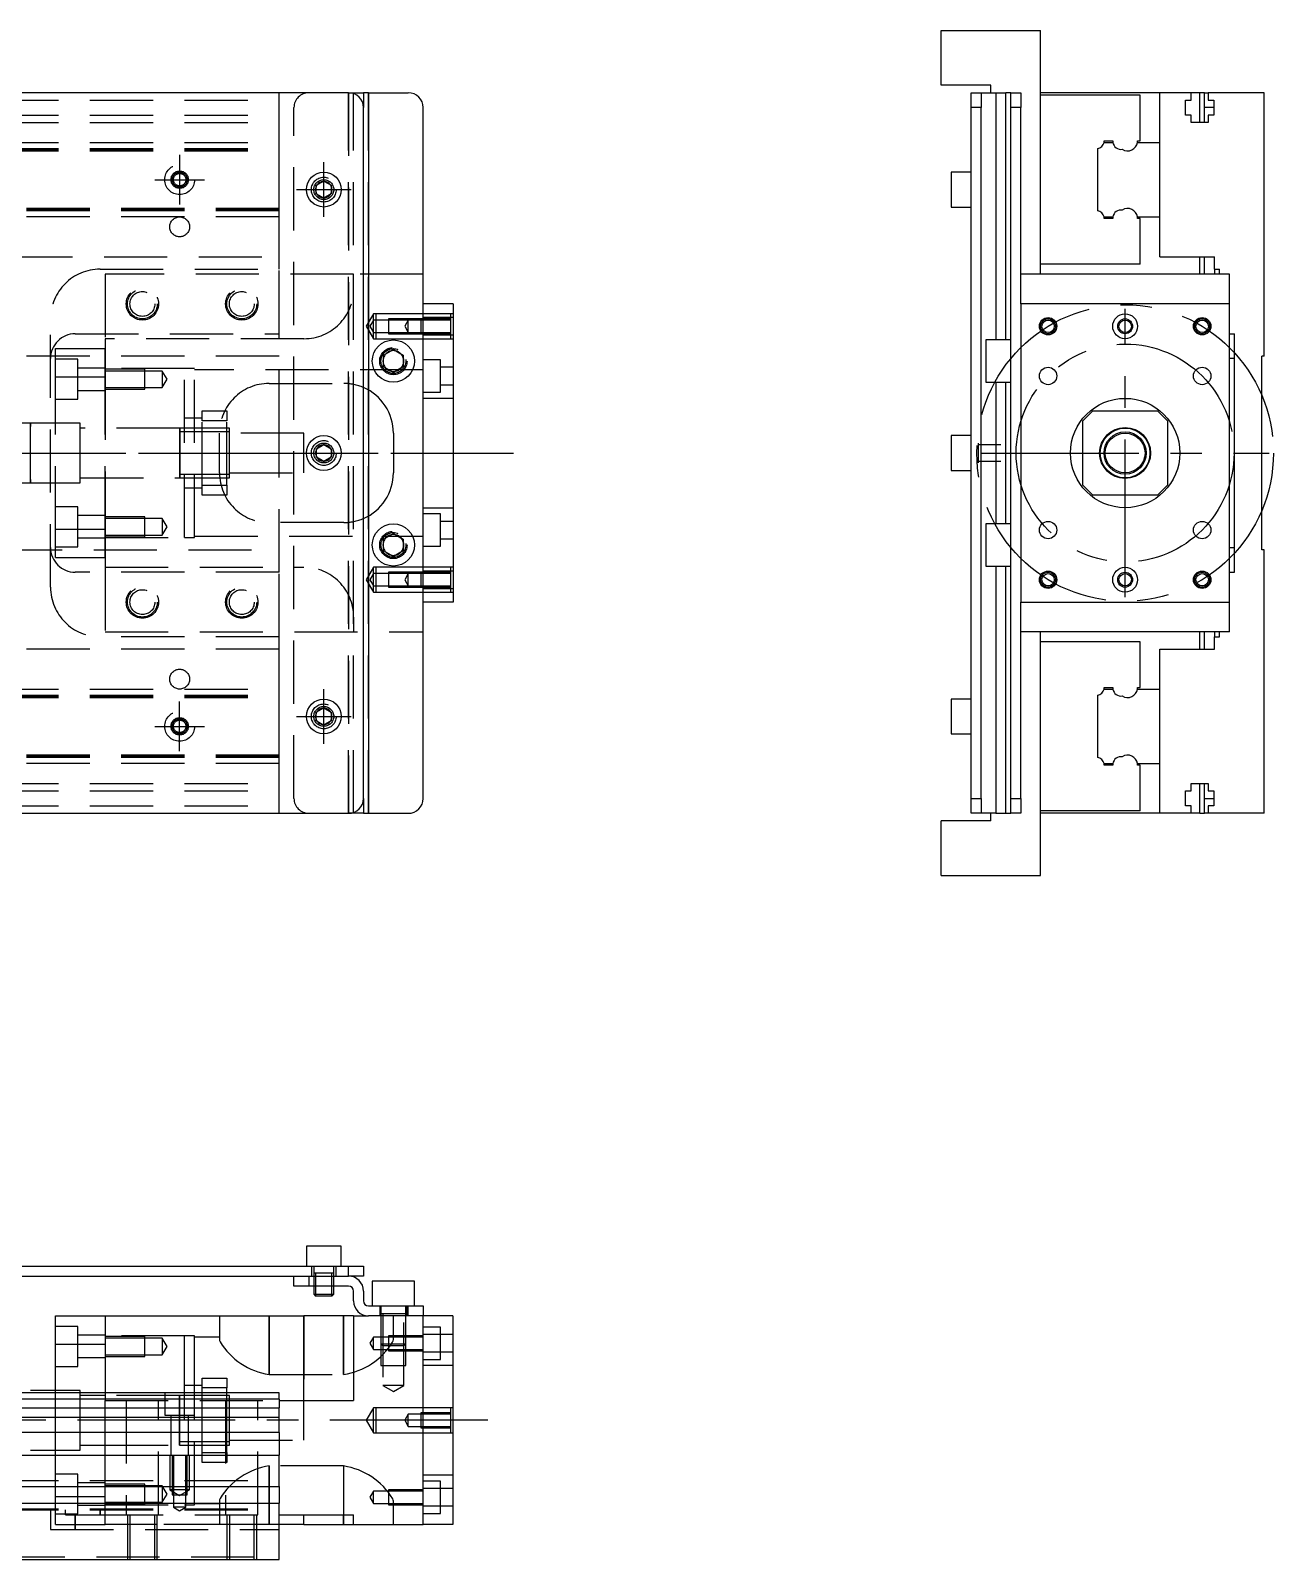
# Model space of a CAD drawing. Extents: x -14 to 617, y -278 to 87.
# Drawn here: x 367 to 617.1, y -222.6 to 85 of the extents above; entities that cross this region are included whole.
import ezdxf

# ---------------------------------------------------------------- set-up
doc = ezdxf.new("R2010")
doc.units = 0
doc.linetypes.add('CENTER', pattern=[50.8, 31.75, -6.35, 6.35, -6.35])
doc.linetypes.add('DASHED', pattern=[19.05, 12.7, -6.35])
doc.layers.get('0').update_dxf_attribs({"linetype": 'CONTINUOUS'})
doc.layers.add('CENTER', color=1, linetype='CENTER')

msp = doc.modelspace()

# ---------------------------------------------------------------- linework, layer by layer
at = {"color": 7, "linetype": 'CONTINUOUS'}
for p, q in [((550.25, 74), (550.25, 85)), ((550.25, 85), (570.25, 85)), ((570.25, 36), (570.25, 85)), ((560.25, 74), (550.25, 74)), ((560.25, 72.5), (560.25, 74)), ((431, 72.5), (3, 72.5)), ((431, 72.5), (434, 72.5)), ((434, 72.5), (434, 69.5)), ((435, 72.5), (434, 72.5)), ((435, 72.5), (435, -72.5)), ((435, 72.5), (443, 72.5)), ((556.25, 72.5), (558.25, 72.5)), ((556.25, 69.5), (556.25, 72.5)), ((558.25, 72.5), (558.25, 69.5)), ((558.25, 72.5), (561.25, 72.5)), ((561.25, 72.5), (561.25, 22.75)), ((561.25, 72.5), (563.25, 72.5)), ((563.25, 22.75), (563.25, 72.5)), ((564.25, 72.5), (563.25, 72.5)), ((564.25, 72.5), (566.25, 72.5)), ((564.25, 69.5), (564.25, 72.5)), ((566.25, 72.5), (566.25, 69.5)), ((594.25, 72.5), (570.25, 72.5)), ((590.25, 72), (570.25, 72)), ((590.25, 62.8), (590.25, 72)), ((600.55, 72.5), (594.25, 72.5)), ((594.25, 62.5), (594.25, 72.5)), ((599.4, 71), (600.55, 71)), ((599.4, 68), (599.4, 71)), ((602.25, 72.5), (600.55, 72.5)), ((600.55, 71), (600.55, 72.5)), ((602.25, 66.5), (602.25, 72.5)), ((603.25, 72.5), (602.25, 72.5)), ((603.25, 72.5), (603.95, 72.5)), ((603.25, 69.5), (603.25, 72.5)), ((603.95, 72.5), (603.95, 71)), ((615.25, 72.5), (603.95, 72.5)), ((603.95, 71), (605.1, 71)), ((605.1, 71), (605.1, 68)), ((615.25, 19.5), (615.25, 72.5)), ((434, -69.5), (434, 69.5)), ((446, -69.5), (446, 69.5)), ((558.25, 69.5), (556.25, 69.5)), ((556.25, -69.5), (556.25, 69.5)), ((558.25, -69.5), (558.25, 69.5)), ((566.25, 69.5), (564.25, 69.5)), ((564.25, -69.5), (564.25, 69.5)), ((566.25, 36), (566.25, 69.5)), ((600.55, 68), (599.4, 68)), ((600.55, 66.5), (600.55, 68)), ((605.1, 69.5), (603.25, 69.5)), ((603.25, 66.5), (603.25, 69.5)), ((603.95, 68), (603.95, 66.5)), ((605.1, 68), (603.95, 68)), ((603.95, 66.5), (600.55, 66.5)), ((583.002272, 62.5), (584.77668, 62.5)), ((583.047056, 62.8), (584.75, 62.8)), ((589.727372, 62.5), (594.25, 62.5)), ((589.75, 62.8), (590.25, 62.8)), ((594.25, 47.5), (594.25, 62.5)), ((594.25, 47.5), (594.25, 62.5)), ((581.75, 48.752272), (581.75, 61.247728)), ((552.25, 56.5), (552.25, 53)), ((556.25, 56.5), (552.25, 56.5)), ((424.5, 53.866026), (426, 54.73205)), ((424.5, 52.133974), (424.5, 53.866026)), ((426, 54.73205), (427.5, 53.866026)), ((427.5, 53.866026), (427.5, 52.133974)), ((552.25, 53), (552.25, 49.5)), ((426, 51.26795), (424.5, 52.133974)), ((427.5, 52.133974), (426, 51.26795)), ((552.25, 49.5), (556.25, 49.5)), ((583.002272, 47.5), (584.77668, 47.5)), ((584.75, 47.2), (583.047056, 47.2)), ((589.727372, 47.5), (594.25, 47.5)), ((590.25, 47.2), (589.75, 47.2)), ((590.25, 38), (590.25, 47.2)), ((594.25, 39.5), (594.25, 47.5)), ((590.25, 38), (570.25, 38)), ((594.25, 39.5), (605.25, 39.5)), ((602.25, 36), (602.25, 39.5)), ((603.25, 36), (603.25, 39.5)), ((605.25, 37), (605.25, 39.5)), ((605.25, 37), (606.25, 37)), ((605.25, 37), (605.25, 36)), ((606.25, 36), (606.25, 37)), ((446.005, -36), (446.005, 36)), ((566.25, 30), (566.25, 36)), ((566.25, 30), (566.25, 36)), ((608.25, 36), (566.25, 36)), ((608.25, 30), (608.25, 36)), ((452.005, 30), (446.005, 30)), ((452.005, 30), (452.005, -30)), ((566.25, 30), (566.25, -30)), ((608.25, 30), (566.25, 30)), ((608.25, -30), (608.25, 30)), ((559.25, 22.75), (559.25, 18.5)), ((564.25, 22.75), (559.25, 22.75)), ((608.25, 24), (609.25, 24)), ((609.25, -24), (609.25, 24)), ((438.005, 19.6547), (440.005, 20.809402)), ((438.005, 17.3453), (438.005, 19.6547)), ((440.005, 20.809402), (442.005, 19.6547)), ((442.005, 19.6547), (442.005, 17.3453)), ((559.25, 18.5), (559.25, 14.25)), ((609.25, 19), (608.25, 19)), ((614.75, -19.5), (614.75, 19.5)), ((615.25, 19.5), (614.75, 19.5)), ((440.005, 16.190598), (438.005, 17.3453)), ((442.005, 17.3453), (440.005, 16.190598)), ((559.25, 14.25), (564.25, 14.25)), ((561.25, 14.25), (561.25, -14.25)), ((563.25, -14.25), (563.25, 14.25)), ((580.75, 8.5), (578.75, 6.5)), ((578.75, -6.5), (578.75, 6.5)), ((580.75, 8.5), (593.75, 8.5)), ((595.75, 6.5), (593.75, 8.5)), ((595.75, 6.5), (595.75, -6.5)), ((552.25, 3.5), (552.25, 0)), ((556.25, 3.5), (552.25, 3.5)), ((424.505, 0.866026), (426.005, 1.73205)), ((424.505, -0.866026), (424.505, 0.866026)), ((426.005, 1.73205), (427.505, 0.866026)), ((427.505, 0.866026), (427.505, -0.866026)), ((552.25, 0), (552.25, -3.5)), ((557.65, 2.000006), (557.65, 1.65)), ((557.65, 2.000006), (557.65, 0)), ((557.65, 2.000006), (557.65, -2.000006)), ((557.65, 1.65), (557.65, 0)), ((558.25, 1.65), (557.65, 1.65)), ((557.65, 0), (557.65, -1.415062)), ((560.25, 1.65), (558.25, 1.65)), ((562.25, 1.65), (560.25, 1.65)), ((426.005, -1.73205), (424.505, -0.866026)), ((427.505, -0.866026), (426.005, -1.73205)), ((557.65, -1.415062), (557.65, -2.000006)), ((557.65, -1.65), (558.25, -1.65)), ((558.25, -1.65), (560.25, -1.65)), ((560.25, -1.65), (562.25, -1.65)), ((552.25, -3.5), (556.25, -3.5)), ((578.75, -6.5), (580.75, -8.5)), ((593.75, -8.5), (580.75, -8.5)), ((593.75, -8.5), (595.75, -6.5)), ((559.25, -14.25), (559.25, -18.5)), ((564.25, -14.25), (559.25, -14.25)), ((438.005, -17.3453), (440.005, -16.190598)), ((438.005, -19.6547), (438.005, -17.3453)), ((440.005, -16.190598), (442.005, -17.3453)), ((442.005, -17.3453), (442.005, -19.6547)), ((440.005, -20.809402), (438.005, -19.6547)), ((442.005, -19.6547), (440.005, -20.809402)), ((559.25, -18.5), (559.25, -22.75)), ((608.25, -19), (609.25, -19)), ((615.25, -19.5), (614.75, -19.5)), ((615.25, -72.5), (615.25, -19.5)), ((559.25, -22.75), (564.25, -22.75)), ((561.25, -22.75), (561.25, -72.5)), ((563.25, -72.5), (563.25, -22.75)), ((608.25, -24), (609.25, -24)), ((452.005, -30), (446.005, -30)), ((566.25, -36), (566.25, -30)), ((566.25, -30), (608.25, -30)), ((566.25, -36), (566.25, -30)), ((608.25, -36), (608.25, -30)), ((566.25, -69.5), (566.25, -36)), ((608.25, -36), (566.25, -36)), ((570.25, -85), (570.25, -36)), ((602.25, -39.5), (602.25, -36)), ((603.25, -39.5), (603.25, -36)), ((605.25, -36), (605.25, -37)), ((606.25, -37), (606.25, -36)), ((590.25, -38), (570.25, -38)), ((590.25, -47.2), (590.25, -38)), ((594.25, -39.5), (605.25, -39.5)), ((594.25, -47.5), (594.25, -39.5)), ((605.25, -37), (606.25, -37)), ((605.25, -39.5), (605.25, -37)), ((581.75, -61.247728), (581.75, -48.752272)), ((583.002272, -47.5), (584.77668, -47.5)), ((583.047056, -47.2), (584.75, -47.2)), ((589.727372, -47.5), (594.25, -47.5)), ((589.75, -47.2), (590.25, -47.2)), ((594.25, -62.5), (594.25, -47.5)), ((594.25, -62.5), (594.25, -47.5)), ((424.5, -52.133974), (426, -51.26795)), ((424.5, -53.866026), (424.5, -52.133974)), ((426, -51.26795), (427.5, -52.133974)), ((427.5, -52.133974), (427.5, -53.866026)), ((552.25, -49.5), (552.25, -53)), ((556.25, -49.5), (552.25, -49.5)), ((426, -54.73205), (424.5, -53.866026)), ((427.5, -53.866026), (426, -54.73205)), ((552.25, -53), (552.25, -56.5)), ((552.25, -56.5), (556.25, -56.5)), ((583.002272, -62.5), (584.77668, -62.5)), ((584.75, -62.8), (583.047056, -62.8)), ((589.727372, -62.5), (594.25, -62.5)), ((590.25, -62.8), (589.75, -62.8)), ((590.25, -72), (590.25, -62.8)), ((594.25, -72.5), (594.25, -62.5)), ((600.55, -66.5), (603.95, -66.5)), ((600.55, -68), (600.55, -66.5)), ((602.25, -72.5), (602.25, -66.5)), ((603.25, -69.5), (603.25, -66.5)), ((603.95, -66.5), (603.95, -68)), ((434, -69.5), (434, -72.5)), ((556.25, -69.5), (558.25, -69.5)), ((556.25, -72.5), (556.25, -69.5)), ((558.25, -69.5), (558.25, -72.5)), ((564.25, -69.5), (566.25, -69.5)), ((564.25, -72.5), (564.25, -69.5)), ((566.25, -69.5), (566.25, -72.5)), ((599.4, -68), (600.55, -68)), ((599.4, -71), (599.4, -68)), ((603.25, -69.5), (605.1, -69.5)), ((603.25, -72.5), (603.25, -69.5)), ((603.95, -68), (605.1, -68)), ((605.1, -68), (605.1, -71)), ((3, -72.5), (431, -72.5)), ((434, -72.5), (431, -72.5)), ((434, -72.5), (435, -72.5)), ((435, -72.5), (443, -72.5)), ((558.25, -72.5), (556.25, -72.5)), ((561.25, -72.5), (558.25, -72.5)), ((560.25, -74), (560.25, -72.5)), ((561.25, -72.5), (563.25, -72.5)), ((563.25, -72.5), (564.25, -72.5)), ((566.25, -72.5), (564.25, -72.5)), ((590.25, -72), (570.25, -72)), ((594.25, -72.5), (570.25, -72.5)), ((600.55, -72.5), (594.25, -72.5)), ((600.55, -71), (599.4, -71)), ((600.55, -72.5), (600.55, -71)), ((602.25, -72.5), (600.55, -72.5)), ((602.25, -72.5), (603.25, -72.5)), ((603.95, -72.5), (603.25, -72.5)), ((603.95, -71), (603.95, -72.5)), ((605.1, -71), (603.95, -71)), ((615.25, -72.5), (603.95, -72.5)), ((550.25, -85), (550.25, -74)), ((560.25, -74), (550.25, -74)), ((550.25, -85), (570.25, -85)), ((429.5, -159.63), (422.5, -159.63)), ((422.5, -159.63), (422.5, -163.63)), ((429.5, -163.63), (429.5, -159.63)), ((267, -163.63), (431, -163.63)), ((267, -165.63), (423, -165.63)), ((420, -167.63), (420, -165.63)), ((423, -165.63), (431, -165.63)), ((423, -165.63), (423, -167.63)), ((423, -165.63), (431, -165.63)), ((431, -165.63), (431, -163.63)), ((431, -163.63), (434, -163.63)), ((434, -165.63), (431, -165.63)), ((434, -163.63), (434, -165.63)), ((423, -167.63), (420, -167.63)), ((431, -167.63), (423, -167.63)), ((424, -167.63), (424, -169.28)), ((424.35, -167.63), (424.35, -169.63)), ((427.65, -169.63), (427.65, -167.63)), ((428, -169.28), (428, -167.63)), ((432, -170.63), (432, -168.63)), ((434, -168.63), (434, -170.63)), ((444.25, -166.63), (435.75, -166.63)), ((435.75, -166.63), (435.75, -171.63)), ((444.25, -171.63), (444.25, -166.63)), ((424, -169.28), (428, -169.28)), ((424, -169.28), (424.35, -169.63)), ((427.65, -169.63), (424.35, -169.63)), ((427.65, -169.63), (428, -169.28)), ((435, -171.63), (443, -171.63)), ((443, -173.63), (443, -171.63)), ((443, -171.63), (446, -171.63)), ((446, -171.63), (446, -173.63)), ((372, -179.30029), (372, -173.63)), ((372, -173.63), (382, -173.63)), ((382, -173.63), (422, -173.63)), ((382, -173.63), (382, -189.13)), ((422, -190.63), (422, -173.63)), ((432, -173.63), (422, -173.63)), ((432, -173.63), (435, -173.63)), ((432, -173.63), (432, -190.63)), ((443, -173.63), (435, -173.63)), ((446, -173.63), (443, -173.63)), ((452, -173.63), (446, -173.63)), ((446, -215.63), (446, -173.63)), ((452, -173.63), (452, -215.63)), ((372, -179.30029), (382, -179.30029)), ((372, -189.13), (372, -179.30029)), ((417, -189.13), (262.5, -189.13)), ((417, -190.382272), (262.5, -190.382272)), ((372, -188.63), (367, -188.63)), ((397, -194.63), (397, -189.629994)), ((397, -199.630006), (397, -189.629994)), ((397, -190.38), (397, -190.63)), ((398, -190.38), (397, -190.38)), ((397, -190.63), (397, -198.88)), ((401.5, -190.38), (398, -190.38)), ((406.5, -190.38), (401.5, -190.38)), ((407, -190.38), (406.5, -190.38)), ((417, -190.382272), (417, -189.13)), ((417, -190.382272), (417, -192.15668)), ((417, -190.63), (432, -190.63)), ((262.5, -192.15668), (417, -192.15668)), ((417, -194.053076), (417, -192.15668)), ((417, -194.053076), (262.5, -194.053076)), ((417, -197.107372), (417, -194.053076)), ((417, -197.107372), (262.5, -197.107372)), ((397, -199.630006), (397, -198.88)), ((397, -198.88), (407, -198.88)), ((417, -197.107372), (417, -201.63)), ((17, -201.63), (417, -201.63)), ((417, -207.93), (417, -201.63)), ((17, -207.93), (417, -207.93)), ((417, -207.93), (417, -211.33)), ((17, -211.33), (417, -211.33)), ((417, -222.63), (417, -211.33)), ((417, -213.63), (432, -213.63)), ((422, -215.63), (422, -213.63)), ((432, -215.63), (432, -213.63)), ((422, -215.63), (417, -215.63)), ((422, -215.63), (432, -215.63)), ((432, -215.63), (446, -215.63)), ((452, -215.63), (446, -215.63)), ((17, -222.63), (417, -222.63))]:
    msp.add_line(p, q, dxfattribs=at)
at = {"color": 3, "linetype": 'DASHED'}
for p, q in [((17, 71), (417, 71)), ((417, 62.5), (417, 72.5)), ((431, -72.5), (431, 72.5)), ((431, 72.5), (431, -72.5)), ((432, -72.5), (432, 72.5)), ((435, -72.5), (435, 72.5)), ((17, 68), (417, 68)), ((420, -69.5), (420, 69.5)), ((17, 66.5), (417, 66.5)), ((17, 62.5), (417, 62.5)), ((417, 61.247728), (417, 62.5)), ((17, 61.247728), (417, 61.247728)), ((17, 61.1147), (417, 61.1147)), ((17, 61.1), (417, 61.1)), ((17, 60.8), (417, 60.8)), ((417, 48.752272), (417, 61.247728)), ((424, 53), (424.030168, 53.346066)), ((417, 49.2), (17, 49.2)), ((417, 48.9), (17, 48.9)), ((417, 48.8853), (17, 48.8853)), ((417, 48.752272), (17, 48.752272)), ((417, 47.5), (17, 47.5)), ((417, 47.5), (417, 48.752272)), ((417, 39.5), (417, 47.5)), ((343.708204, 39.5), (417, 39.5)), ((381.005, 37), (417.005, 37)), ((417, 37), (417, 39.5)), ((417.005, 24), (417.005, 37)), ((382.005, 36), (382.005, 23)), ((432.005, 36), (382.005, 36)), ((446.005, 36), (432.005, 36)), ((432.005, 33), (432.005, 36)), ((436.005, 28), (434.561624, 25.5)), ((436.005, 26.75), (436.005, 28)), ((436.505, 28), (436.005, 28)), ((436.505, 28), (436.505, 23)), ((446.005, 28), (436.505, 28)), ((451.505, 28), (446.005, 28)), ((451.505, 28), (451.505, 23)), ((452.005, 28), (451.505, 28)), ((371.005, -27), (371.005, 27)), ((434.561624, 25.5), (436.005, 23)), ((436.005, 26.75), (435.283312, 25.5)), ((435.283312, 25.5), (436.005, 24.25)), ((436.005, 24.25), (436.005, 26.75)), ((439.005, 26.75), (436.005, 26.75)), ((439.005, 26.999994), (439.005, 24.000006)), ((446.005, 26.999994), (439.005, 26.999994)), ((446.005, 26.75), (439.005, 26.75)), ((443.005, 26.75), (442.283312, 25.5)), ((442.283312, 25.5), (443.005, 24.25)), ((443.005, 24.25), (443.005, 26.75)), ((445.505, 26.999994), (445.505, 24.000006)), ((452.005, 27.25), (446.005, 27.25)), ((451.505, 26.999994), (446.005, 26.999994)), ((451.505, 26.75), (446.005, 26.75)), ((376.005, 24), (417.005, 24)), ((382.005, 23), (382.005, 15.32971)), ((422.005, 23), (382.005, 23)), ((417.005, 4), (417.005, 24)), ((436.005, 23), (436.005, 24.25)), ((436.005, 24.25), (439.005, 24.25)), ((436.005, 23), (436.505, 23)), ((436.505, 23), (446.005, 23)), ((439.005, 24.25), (446.005, 24.25)), ((439.005, 24.000006), (446.005, 24.000006)), ((446.005, 24.25), (451.505, 24.25)), ((446.005, 24.000006), (451.505, 24.000006)), ((446.005, 23.75), (452.005, 23.75)), ((446.005, 23), (451.505, 23)), ((451.505, 23), (452.005, 23)), ((417, 19.5), (93.969694, 19.5)), ((372.005, 21), (382.005, 21)), ((372.005, 15.32971), (372.005, 21)), ((376.505, 18.849242), (372.005, 18.849242)), ((376.505, 10.849242), (376.505, 18.849242)), ((382.005, 15.32971), (382.005, 21)), ((442.488582, 18.786038), (442.505, 18.5)), ((449.505, 18.75), (446.005, 18.75)), ((449.505, 12.25), (449.505, 18.75)), ((382.005, 17.099242), (376.505, 17.099242)), ((398.005, 17), (382.005, 17)), ((398.005, 17), (382.005, 17)), ((390.005, 16.849238), (382.005, 16.849238)), ((390.005, 16.499242), (382.005, 16.499242)), ((390.005, 12.849248), (390.005, 16.849238)), ((393.505, 16.499242), (390.005, 16.499242)), ((393.505, 16.499242), (393.505, 13.199242)), ((394.457628, 14.849242), (393.505, 16.499242)), ((398.005, -17), (398.005, 17)), ((400.005, 17), (398.005, 17)), ((400.005, -17), (400.005, 17)), ((446.005, 16.75), (400.005, 16.75)), ((452.005, 17.25), (449.505, 17.25)), ((372.005, 15.32971), (382.005, 15.32971)), ((372.005, -15.32971), (372.005, 15.32971)), ((376.505, 12.599242), (382.005, 12.599242)), ((382.005, -15.32971), (382.005, 15.32971)), ((382.005, 15.32971), (382.005, -15.32971)), ((382.005, 13.199242), (390.005, 13.199242)), ((382.005, 12.849248), (390.005, 12.849248)), ((390.005, 13.199242), (393.505, 13.199242)), ((393.505, 13.199242), (394.457628, 14.849242)), ((415.005, 14), (430.005, 14)), ((449.505, 13.75), (452.005, 13.75)), ((372.005, 10.849242), (376.505, 10.849242)), ((446.005, 12.25), (449.505, 12.25)), ((452.005, 11), (446.005, 11)), ((401.505, 7), (398.005, 7)), ((401.505, 8.5), (406.505, 8.5)), ((401.505, 6.5), (401.505, 8.5)), ((401.505, -6.5), (401.505, 6.5)), ((406.505, 6.5), (401.505, 6.5)), ((406.505, 8.5), (406.505, 6.5)), ((406.505, -6.5), (406.505, 6.5)), ((367.005, 6), (247, 6)), ((367.005, -5.999164), (367.005, 6)), ((367.005, 6), (367.005, 5.325218)), ((377.005, 6), (367.005, 6)), ((377.005, -6), (377.005, 6)), ((397, 5), (377.005, 5)), ((397.01, 5), (377.005, 5)), ((397.01, 5), (397, 5)), ((406.505, 5), (397, 5)), ((397.005, -5.000006), (397.005, 5.000006)), ((397.005, 4.25), (397.005, 5.000006)), ((397.005, 4.43509), (397.005, 5)), ((397.005, 5), (397.005, 4.435078)), ((397.005, 4.435078), (397.005, -4.435962)), ((397.005, 4.25), (397.005, -4.25)), ((407.005, 4.25), (397.005, 4.25)), ((406.505, 5), (397.01, 5)), ((405.005, -4), (405.005, 4)), ((407.005, 5), (406.505, 5)), ((407.005, 0), (407.005, 5)), ((422.005, 4), (407.005, 4)), ((417.005, -4), (417.005, 4)), ((422.005, 0), (422.005, 4)), ((440.005, 4), (440.005, -4)), ((407.005, -5), (407.005, 0)), ((422.005, -4), (422.005, 0)), ((424.005, 0), (424.028172, 0.30356)), ((247, -6), (367.005, -6)), ((367, -6), (377.005, -6)), ((367.005, -5.326228), (367.005, -6)), ((367.005, -6), (367.005, -5.999164)), ((377.005, -5), (397, -5)), ((377.005, -5), (397.01, -5)), ((397, -5), (397.01, -5)), ((397, -5), (406.505, -5)), ((397.005, -5.000006), (397.005, -4.25)), ((397.005, -4.25), (407.005, -4.25)), ((397.005, -5), (397.005, -4.435962)), ((397.005, -4.435962), (397.005, -5)), ((397.01, -5), (406.505, -5)), ((406.505, -5), (407.005, -5)), ((407.005, -4), (422.005, -4)), ((417.005, -24), (417.005, -4)), ((398.005, -7), (401.505, -7)), ((401.505, -6.5), (406.505, -6.5)), ((401.505, -8.5), (401.505, -6.5)), ((406.505, -8.5), (401.505, -8.5)), ((406.505, -6.5), (406.505, -8.5)), ((376.505, -10.849242), (372.005, -10.849242)), ((376.505, -18.849242), (376.505, -10.849242)), ((446.005, -11), (452.005, -11)), ((449.505, -12.25), (446.005, -12.25)), ((449.505, -18.75), (449.505, -12.25)), ((372.005, -15.32971), (382.005, -15.32971)), ((372.005, -21), (372.005, -15.32971)), ((382.005, -12.599242), (376.505, -12.599242)), ((390.005, -12.849248), (382.005, -12.849248)), ((390.005, -13.199242), (382.005, -13.199242)), ((382.005, -21), (382.005, -15.32971)), ((382.005, -15.32971), (382.005, -23)), ((390.005, -16.849238), (390.005, -12.849248)), ((393.505, -13.199242), (390.005, -13.199242)), ((393.505, -13.199242), (393.505, -16.499242)), ((394.457628, -14.849242), (393.505, -13.199242)), ((393.505, -16.499242), (394.457628, -14.849242)), ((430.005, -14), (415.005, -14)), ((452.005, -13.75), (449.505, -13.75)), ((376.505, -17.099242), (382.005, -17.099242)), ((382.005, -16.499242), (390.005, -16.499242)), ((382.005, -16.849238), (390.005, -16.849238)), ((382.005, -17), (398.005, -17)), ((382.005, -17), (398.005, -17)), ((390.005, -16.499242), (393.505, -16.499242)), ((398.005, -17), (400.005, -17)), ((400.005, -16.75), (446.005, -16.75)), ((442.488582, -18.213962), (442.505, -18.5)), ((449.505, -17.25), (452.005, -17.25)), ((93.969694, -19.5), (417, -19.5)), ((372.005, -18.849242), (376.505, -18.849242)), ((372.005, -21), (382.005, -21)), ((446.005, -18.75), (449.505, -18.75)), ((417.005, -24), (376.005, -24)), ((382.005, -23), (422.005, -23)), ((382.005, -23), (382.005, -36)), ((417.005, -37), (417.005, -24)), ((436.005, -23), (434.561624, -25.5)), ((436.005, -24.25), (435.283312, -25.5)), ((436.005, -24.25), (436.005, -23)), ((436.505, -23), (436.005, -23)), ((436.005, -26.75), (436.005, -24.25)), ((439.005, -24.25), (436.005, -24.25)), ((436.505, -23), (436.505, -28)), ((446.005, -23), (436.505, -23)), ((439.005, -24.000006), (439.005, -26.999994)), ((446.005, -24.000006), (439.005, -24.000006)), ((446.005, -24.25), (439.005, -24.25)), ((443.005, -24.25), (442.283312, -25.5)), ((443.005, -26.75), (443.005, -24.25)), ((445.505, -24.000006), (445.505, -26.999994)), ((451.505, -23), (446.005, -23)), ((452.005, -23.75), (446.005, -23.75)), ((451.505, -24.000006), (446.005, -24.000006)), ((451.505, -24.25), (446.005, -24.25)), ((451.505, -23), (451.505, -28)), ((452.005, -23), (451.505, -23)), ((434.561624, -25.5), (436.005, -28)), ((435.283312, -25.5), (436.005, -26.75)), ((436.005, -28), (436.005, -26.75)), ((436.005, -26.75), (439.005, -26.75)), ((439.005, -26.75), (446.005, -26.75)), ((439.005, -26.999994), (446.005, -26.999994)), ((442.283312, -25.5), (443.005, -26.75)), ((446.005, -26.75), (451.505, -26.75)), ((446.005, -26.999994), (451.505, -26.999994)), ((446.005, -27.25), (452.005, -27.25)), ((436.005, -28), (436.505, -28)), ((436.505, -28), (446.005, -28)), ((446.005, -28), (451.505, -28)), ((451.505, -28), (452.005, -28)), ((432.005, -33), (432.005, -36)), ((382.005, -36), (446.005, -36)), ((417, -39.5), (343.708204, -39.5)), ((417.005, -37), (381.005, -37)), ((417, -39.5), (417, -37)), ((417, -47.5), (417, -39.5)), ((17, -47.5), (417, -47.5)), ((17, -48.752272), (417, -48.752272)), ((17, -48.8853), (417, -48.8853)), ((17, -48.9), (417, -48.9)), ((17, -49.2), (417, -49.2)), ((417, -48.752272), (417, -47.5)), ((417, -61.247728), (417, -48.752272)), ((427.973226, -52.673844), (428, -53)), ((417, -60.8), (17, -60.8)), ((417, -61.1), (17, -61.1)), ((417, -61.1147), (17, -61.1147)), ((417, -61.247728), (17, -61.247728)), ((417, -62.5), (417, -61.247728)), ((417, -62.5), (17, -62.5)), ((417, -72.5), (417, -62.5)), ((17, -66.5), (417, -66.5)), ((17, -68), (417, -68)), ((17, -71), (417, -71)), ((423.5, -163.63), (423.5, -165.63)), ((428.000006, -165.03), (423.999994, -165.03)), ((424, -163.63), (424, -167.63)), ((424.000006, -165.63), (424.000006, -167.63)), ((424.35, -165.03), (424.35, -167.63)), ((427.65, -167.63), (427.65, -165.03)), ((427.999994, -167.63), (427.999994, -165.63)), ((428, -167.63), (428, -163.63)), ((428.5, -165.63), (428.5, -163.63)), ((437.25, -171.63), (437.25, -173.63)), ((437.500006, -171.63), (437.500006, -183.63)), ((442.499994, -183.63), (442.499994, -171.63)), ((442.75, -173.63), (442.75, -171.63)), ((405, -173.63), (405, -178.364622)), ((415, -185.434212), (415, -173.63)), ((415, -173.63), (415, -185.434212)), ((422, -173.63), (422, -190.63)), ((430, -173.63), (430, -185.434212)), ((430, -185.434212), (430, -173.63)), ((442.500006, -173.23), (437.499994, -173.23)), ((437.9, -173.23), (437.9, -187.63)), ((440, -178.364622), (440, -173.63)), ((442.1, -187.63), (442.1, -173.23)), ((376.5, -175.780758), (372, -175.780758)), ((376.5, -183.780758), (376.5, -175.780758)), ((382, -177.530758), (376.5, -177.530758)), ((398, -177.63), (382, -177.63)), ((390, -177.780762), (382, -177.780762)), ((390, -178.130758), (382, -178.130758)), ((390, -181.780752), (390, -177.780762)), ((393.5, -178.130758), (390, -178.130758)), ((393.5, -178.130758), (393.5, -181.430758)), ((394.452628, -179.780758), (393.5, -178.130758)), ((398, -189.13), (398, -177.63)), ((400, -177.63), (398, -177.63)), ((400, -189.13), (400, -177.63)), ((405, -177.88), (400, -177.88)), ((405, -178.364622), (405.03311, -178.586202)), ((436, -177.88), (435.278312, -179.13)), ((436, -180.38), (436, -177.88)), ((439, -177.88), (436, -177.88)), ((439, -177.630006), (439, -180.629994)), ((446, -177.630006), (439, -177.630006)), ((446, -177.88), (439, -177.88)), ((439.9594, -178.612522), (440, -178.364622)), ((449.5, -175.88), (446, -175.88)), ((452, -177.38), (446, -177.38)), ((449.5, -182.38), (449.5, -175.88)), ((382, -181.430758), (390, -181.430758)), ((390, -181.430758), (393.5, -181.430758)), ((393.5, -181.430758), (394.452628, -179.780758)), ((405.03311, -178.586202), (405.13006, -178.84654)), ((435.278312, -179.13), (436, -180.38)), ((436, -180.38), (439, -180.38)), ((437.5, -179.23), (439, -179.23)), ((437.5, -179.23), (437.9, -179.63)), ((439, -179.63), (437.9, -179.63)), ((439, -179.23), (442.5, -179.23)), ((442.1, -179.63), (439, -179.63)), ((439, -180.38), (446, -180.38)), ((439, -180.629994), (446, -180.629994)), ((439.840926, -178.907602), (439.9594, -178.612522)), ((442.1, -179.63), (442.5, -179.23)), ((446, -180.88), (452, -180.88)), ((372, -183.780758), (376.5, -183.780758)), ((376.5, -182.030758), (382, -182.030758)), ((382, -181.780752), (390, -181.780752)), ((437.500006, -183.63), (442.499994, -183.63)), ((446, -182.38), (449.5, -182.38)), ((452, -183.63), (446, -183.63)), ((401.5, -187.63), (398, -187.63)), ((401.5, -186.13), (406.5, -186.13)), ((401.5, -188.13), (401.5, -186.13)), ((406.5, -186.13), (406.5, -188.13)), ((415, -185.434212), (430, -185.434212)), ((440, -187.63), (437.9, -187.63)), ((437.9, -187.63), (440, -188.842436)), ((442.1, -187.63), (440, -187.63)), ((440, -188.842436), (442.1, -187.63)), ((377, -188.63), (372, -188.63)), ((372, -201.63), (372, -189.13)), ((377, -189.13), (377, -188.63)), ((377, -194.63), (377, -189.13)), ((382, -189.63), (377, -189.63)), ((382, -189.13), (382, -190.63)), ((397.005, -189.63), (382, -189.63)), ((382, -190.63), (417, -190.63)), ((382, -201.63), (382, -190.63)), ((386.25, -190.63), (386.25, -213.63)), ((392.75, -213.63), (392.75, -190.63)), ((394, -189.13), (394, -193.63)), ((398, -189.63), (396.995, -189.63)), ((397, -189.63), (397, -190.194922)), ((397, -190.19491), (397, -189.63)), ((397, -190.194922), (397, -190.629226)), ((397, -190.629226), (397, -194.429974)), ((398, -190.63), (398, -189.13)), ((401.5, -189.63), (398, -189.63)), ((398, -194.63), (398, -190.63)), ((400, -193.63), (400, -189.13)), ((400, -193.63), (400, -189.13)), ((406.5, -188.13), (401.5, -188.13)), ((401.5, -189.13), (401.5, -188.13)), ((401.5, -190.63), (401.5, -189.13)), ((406.5, -189.63), (401.5, -189.63)), ((401.5, -201.13), (401.5, -190.63)), ((406.25, -190.63), (406.25, -213.63)), ((406.5, -189.13), (406.5, -188.13)), ((406.5, -190.63), (406.5, -189.13)), ((407, -189.63), (406.5, -189.63)), ((406.5, -201.13), (406.5, -190.63)), ((407, -190.63), (407, -189.63)), ((407, -199.63), (407, -190.63)), ((412.75, -213.63), (412.75, -190.63)), ((422, -198.63), (422, -190.63)), ((394, -193.63), (400, -193.63)), ((395.25, -193.63), (395.25, -201.63)), ((398.75, -201.63), (398.75, -193.63)), ((400, -194.63), (400, -193.63)), ((436, -192.13), (434.556624, -194.63)), ((436, -197.13), (436, -192.13)), ((436.5, -192.13), (436, -192.13)), ((436.5, -192.13), (436.5, -197.13)), ((446, -192.13), (436.5, -192.13)), ((443, -193.38), (442.278312, -194.63)), ((443, -195.88), (443, -193.38)), ((445.5, -193.38), (443, -193.38)), ((445.5, -193.130006), (445.5, -196.129994)), ((446, -193.130006), (445.5, -193.130006)), ((451.5, -193.38), (445.5, -193.38)), ((451.5, -192.13), (446, -192.13)), ((451.5, -193.130006), (446, -193.130006)), ((451.5, -192.13), (451.5, -197.13)), ((452, -192.13), (451.5, -192.13)), ((377, -200.63), (377, -194.63)), ((397, -194.429974), (397, -199.065962)), ((400, -211.63), (400, -194.63)), ((434.556624, -194.63), (436, -197.13)), ((442.278312, -194.63), (443, -195.88)), ((443, -195.88), (445.5, -195.88)), ((445.5, -195.88), (451.5, -195.88)), ((445.5, -196.129994), (446, -196.129994)), ((446, -196.129994), (451.5, -196.129994)), ((377, -199.63), (382, -199.63)), ((382, -199.63), (397.005, -199.63)), ((396.995, -199.63), (406.5, -199.63)), ((397, -199.63), (397, -199.065962)), ((397, -199.065962), (397, -199.63)), ((397.005, -199.63), (406.5, -199.63)), ((406.5, -199.63), (407, -199.63)), ((407, -198.63), (422, -198.63)), ((436, -197.13), (436.5, -197.13)), ((436.5, -197.13), (446, -197.13)), ((446, -197.13), (451.5, -197.13)), ((451.5, -197.13), (452, -197.13)), ((367, -200.63), (372, -200.63)), ((372, -200.63), (377, -200.63)), ((372, -207.93), (372, -201.63)), ((382, -207.93), (382, -201.63)), ((395, -201.63), (395, -208.63)), ((395.500006, -201.63), (395.500006, -207.93)), ((395.75, -201.63), (395.75, -209.63)), ((398.25, -209.63), (398.25, -201.63)), ((398.499994, -207.93), (398.499994, -201.63)), ((399, -208.63), (399, -201.63)), ((401.5, -201.13), (406.5, -201.13)), ((401.5, -203.13), (401.5, -201.13)), ((406.5, -201.13), (406.5, -203.13)), ((376.5, -205.479242), (372, -205.479242)), ((376.5, -213.479242), (376.5, -205.479242)), ((406.5, -203.13), (401.5, -203.13)), ((430, -203.825788), (415, -203.825788)), ((415, -215.63), (415, -203.825788)), ((415, -203.825788), (415, -211.33)), ((430, -203.825788), (430, -215.63)), ((446, -205.63), (452, -205.63)), ((17, -206.78), (417, -206.78)), ((372, -209.95971), (372, -207.93)), ((382, -207.229242), (376.5, -207.229242)), ((390, -207.479248), (382, -207.479248)), ((390, -207.829242), (382, -207.829242)), ((382, -211.33), (382, -207.93)), ((390, -211.33), (390, -207.479248)), ((393.5, -207.829242), (390, -207.829242)), ((393.5, -207.829242), (393.5, -211.129242)), ((394.452628, -209.479242), (393.5, -207.829242)), ((399, -208.63), (395, -208.63)), ((395, -208.63), (397, -209.7847)), ((395.500006, -207.93), (395.500006, -209.63)), ((397, -209.7847), (399, -208.63)), ((398.499994, -209.63), (398.499994, -207.93)), ((436, -208.88), (435.278312, -210.13)), ((436, -211.38), (436, -208.88)), ((439, -208.88), (436, -208.88)), ((439, -208.630006), (439, -211.629994)), ((446, -208.630006), (439, -208.630006)), ((446, -208.88), (439, -208.88)), ((449.5, -206.88), (446, -206.88)), ((452, -208.38), (446, -208.38)), ((449.5, -213.38), (449.5, -206.88)), ((372, -209.95971), (382, -209.95971)), ((372, -211.33), (372, -209.95971)), ((372, -212.63), (372, -211.33)), ((376.5, -211.729242), (382, -211.729242)), ((382, -211.129242), (390, -211.129242)), ((382, -213.63), (382, -211.33)), ((382, -211.479238), (390, -211.479238)), ((382, -211.63), (398, -211.63)), ((390, -211.129242), (393.5, -211.129242)), ((390, -211.479238), (390, -211.33)), ((393.5, -211.129242), (394.452628, -209.479242)), ((395.500006, -209.63), (398.499994, -209.63)), ((395.75, -209.63), (395.75, -212.13)), ((398.25, -212.13), (395.75, -212.13)), ((395.75, -212.13), (397, -212.851688)), ((397, -212.851688), (398.25, -212.13)), ((398, -211.63), (400, -211.63)), ((398.25, -212.13), (398.25, -209.63)), ((400, -211.38), (405, -211.38)), ((405.0406, -210.647478), (405, -210.895378)), ((405, -210.895378), (405, -215.63)), ((405.159074, -210.352398), (405.0406, -210.647478)), ((415, -211.33), (415, -213.63)), ((435.278312, -210.13), (436, -211.38)), ((436, -211.38), (439, -211.38)), ((439, -211.38), (446, -211.38)), ((439, -211.629994), (446, -211.629994)), ((439.96689, -210.673798), (439.86994, -210.41346)), ((440, -210.895378), (439.96689, -210.673798)), ((440, -215.63), (440, -210.895378)), ((446, -211.88), (452, -211.88)), ((17, -212.48), (417, -212.48)), ((17, -212.63), (417, -212.63)), ((371, -212.63), (371, -213.63)), ((371, -213.63), (371, -216.63)), ((372, -215.63), (372, -212.63)), ((372, -213.479242), (376.5, -213.479242)), ((374, -213.63), (374, -212.63)), ((374, -213.63), (381, -213.63)), ((376, -216.63), (376, -213.63)), ((376, -213.63), (376, -215.63)), ((381, -213.63), (381, -212.63)), ((381, -212.63), (381, -213.63)), ((381, -213.63), (417, -213.63)), ((382, -215.63), (382, -213.63)), ((386.500006, -213.63), (386.500006, -222.63)), ((387, -213.63), (387, -222.63)), ((392, -222.63), (392, -213.63)), ((392.499994, -222.63), (392.499994, -213.63)), ((406.500006, -213.63), (406.500006, -222.63)), ((407, -213.63), (407, -222.63)), ((412, -222.63), (412, -213.63)), ((412.499994, -222.63), (412.499994, -213.63)), ((415, -213.63), (415, -215.63)), ((430, -215.63), (430, -213.63)), ((446, -213.38), (449.5, -213.38)), ((371, -216.63), (417, -216.63)), ((372, -215.63), (382, -215.63)), ((376, -215.63), (376, -216.63)), ((386.500006, -215.63), (382, -215.63)), ((392.499994, -215.63), (386.500006, -215.63)), ((406.500006, -215.63), (392.499994, -215.63)), ((412.499994, -215.63), (406.500006, -215.63)), ((417, -215.63), (412.499994, -215.63)), ((94.499994, -222.13), (417, -222.13))]:
    msp.add_line(p, q, dxfattribs=at)
at = {"color": 1, "linetype": 'CENTER'}
for p, q in [((426, 47.5), (426, 58.5)), ((420.5, 53), (431.5, 53)), ((587.25, -29), (587.25, 29)), ((558.25, 0), (616.25, 0)), ((426, -58.5), (426, -47.5)), ((420.5, -53), (431.5, -53))]:
    msp.add_line(p, q, dxfattribs=at)
at = {"color": 3, "linetype": 'DASHED'}
for centre, radius in [((397, 55), 3), ((397, 55), 1.75), ((397, 55), 1.5), ((397, 55), 1.25), ((426, 53), 2.5), ((426, 53), 2), ((397, 45.5), 2), ((389.505, 30), 3.25), ((389.505, 30), 3), ((389.505, 30), 2.5), ((409.505, 30), 3.25), ((409.505, 30), 3), ((409.505, 30), 2.5), ((440.005, 18.5), 2.75), ((440.005, 18.5), 2.5), ((426.005, 0), 2.5), ((426.005, 0), 2), ((440.005, -18.5), 2.75), ((440.005, -18.5), 2.5), ((389.505, -30), 3.25), ((389.505, -30), 3), ((389.505, -30), 2.5), ((409.505, -30), 3.25), ((409.505, -30), 3), ((409.505, -30), 2.5), ((397, -45.5), 2), ((397, -55), 3), ((426, -53), 2.5), ((426, -53), 2), ((397, -55), 1.75), ((397, -55), 1.5), ((397, -55), 1.25)]:
    msp.add_circle(centre, radius, dxfattribs=at)
at = {"color": 7, "linetype": 'CONTINUOUS'}
for centre, radius in [((426, 53), 3.5), ((587.25, 25.5), 2.5), ((571.75, 25.5), 1.75), ((571.75, 25.5), 1.25), ((587.25, 25.5), 1.25), ((602.75, 25.5), 1.75), ((602.75, 25.5), 1.25), ((440.005, 18.5), 4.25), ((571.75, 15.5), 1.75), ((602.75, 15.5), 1.75), ((587.25, 0), 11), ((426.005, 0), 3.5), ((587.25, 0), 5.125), ((587.25, 0), 5), ((587.25, 0), 4.25), ((587.25, 0), 4), ((440.005, -18.5), 4.25), ((571.75, -15.5), 1.75), ((602.75, -15.5), 1.75), ((571.75, -25.5), 1.75), ((571.75, -25.5), 1.25), ((587.25, -25.5), 2.5), ((587.25, -25.5), 1.25), ((602.75, -25.5), 1.75), ((602.75, -25.5), 1.25), ((426, -53), 3.5)]:
    msp.add_circle(centre, radius, dxfattribs=at)
at = {"color": 1, "linetype": 'CENTER'}
for radius in [29.841247, 21.92031]:
    msp.add_circle((587.25, 0), radius, dxfattribs=at)
at = {"color": 3, "linetype": 'CONTINUOUS'}
for centre in [(571.75, 25.5), (587.25, 25.5), (602.75, 25.5), (571.75, -25.5), (587.25, -25.5), (602.75, -25.5)]:
    msp.add_circle(centre, 1.5, dxfattribs=at)
at = {"color": 3, "linetype": 'DASHED'}
for centre, radius, start, end in [((423, 69.5), 3, 90, 180), ((381.005, 27), 10, 90, 180), ((422.005, 33), 10, 270, 0), ((376.005, 19), 5, 90, 180), ((415.005, 4), 10, 90, 180), ((430.005, 4), 10, 66.421822, 90), ((430.005, 4), 10, 0, 66.421822), ((415.005, -4), 10, 180, 270), ((430.005, -4), 10, 293.578178, 0), ((430.005, -4), 10, 270, 293.578178), ((376.005, -19), 5, 180, 270), ((422.005, -33), 10, 0, 90), ((381.005, -27), 10, 180, 270), ((423, -69.5), 3, 180, 270), ((417.201275, -171.448539), 14.157848, 211.50258976, 261.05531002), ((427.815867, -171.458484), 14.145367, 278.88236378, 328.22318375), ((417.184133, -217.801516), 14.145367, 98.88236378, 148.22318375), ((427.798725, -217.811461), 14.157848, 31.50258976, 81.05531002)]:
    msp.add_arc(centre, radius, start, end, dxfattribs=at)
at = {"color": 7, "linetype": 'CONTINUOUS'}
for centre, radius, start, end in [((431, 69.5), 3, 0, 90), ((443, 69.5), 3, 0, 90), ((581.35, 62.9), 1.7, 283.608961, 346.391039), ((581.35, 62.9), 1.7, 346.391039, 356.627713), ((586.45, 62.8), 1.7, 180, 190.164249), ((586.45, 62.8), 1.7, 190.164249, 277.540197), ((587.75, 62.8), 2, 237.42103, 351.373073), ((587.75, 62.8), 2, 351.373073, 0), ((426, 53), 1.65, 155.380023, 180), ((426, 53), 1.65, 180, 204.619977), ((426, 53), 1.65, 144.619977, 155.380023), ((426, 53), 1.65, 204.619977, 215.380023), ((426, 53), 1.65, 95.380023, 144.619977), ((426, 53), 1.65, 84.619977, 95.380023), ((426, 53), 1.65, 35.380023, 84.619977), ((426, 53), 1.65, 24.619977, 35.380023), ((426, 53), 1.65, 324.619977, 335.380023), ((426, 53), 1.65, 335.380023, 24.619977), ((426, 53), 1.65, 215.380023, 264.619977), ((426, 53), 1.65, 264.619977, 275.380023), ((426, 53), 1.65, 275.380023, 324.619977), ((581.35, 47.1), 1.7, 13.608961, 76.391039), ((581.35, 47.1), 1.7, 3.372287, 13.608961), ((586.45, 47.2), 1.7, 169.835751, 180), ((586.45, 47.2), 1.7, 82.459803, 169.835751), ((587.75, 47.2), 2, 8.626927, 122.57897), ((587.75, 47.2), 2, 0, 8.626927), ((440.005, 18.5), 2.1, 162.24721, 180), ((440.005, 18.5), 2.1, 180, 197.75279), ((440.005, 18.5), 2.1, 137.75279, 162.24721), ((440.005, 18.5), 2.1, 102.24721, 137.75279), ((440.005, 18.5), 2.1, 77.75279, 102.24721), ((440.005, 18.5), 2.1, 42.24721, 77.75279), ((440.005, 18.5), 2.1, 17.75279, 42.24721), ((440.005, 18.5), 2.1, 342.24721, 17.75279), ((440.005, 18.5), 2.1, 197.75279, 222.24721), ((440.005, 18.5), 2.1, 222.24721, 257.75279), ((440.005, 18.5), 2.1, 257.75279, 282.24721), ((440.005, 18.5), 2.1, 282.24721, 317.75279), ((440.005, 18.5), 2.1, 317.75279, 342.24721), ((426.005, 0), 1.65, 155.380023, 180), ((426.005, 0), 1.65, 180, 204.619977), ((426.005, 0), 1.65, 144.619977, 155.380023), ((426.005, 0), 1.65, 95.380023, 144.619977), ((426.005, 0), 1.65, 84.619977, 95.380023), ((426.005, 0), 1.65, 35.380023, 84.619977), ((426.005, 0), 1.65, 24.619977, 35.380023), ((426.005, 0), 1.65, 335.380023, 24.619977), ((426.005, 0), 1.65, 204.619977, 215.380023), ((426.005, 0), 1.65, 215.380023, 264.619977), ((426.005, 0), 1.65, 264.619977, 275.380023), ((426.005, 0), 1.65, 275.380023, 324.619977), ((426.005, 0), 1.65, 324.619977, 335.380023), ((440.005, -18.5), 2.1, 162.24721, 180), ((440.005, -18.5), 2.1, 137.75279, 162.24721), ((440.005, -18.5), 2.1, 102.24721, 137.75279), ((440.005, -18.5), 2.1, 77.75279, 102.24721), ((440.005, -18.5), 2.1, 42.24721, 77.75279), ((440.005, -18.5), 2.1, 17.75279, 42.24721), ((440.005, -18.5), 2.1, 342.24721, 17.75279), ((440.005, -18.5), 2.1, 180, 197.75279), ((440.005, -18.5), 2.1, 197.75279, 222.24721), ((440.005, -18.5), 2.1, 222.24721, 257.75279), ((440.005, -18.5), 2.1, 257.75279, 282.24721), ((440.005, -18.5), 2.1, 282.24721, 317.75279), ((440.005, -18.5), 2.1, 317.75279, 342.24721), ((581.35, -47.1), 1.7, 283.608961, 346.391039), ((581.35, -47.1), 1.7, 346.391039, 356.627713), ((586.45, -47.2), 1.7, 180, 190.164249), ((586.45, -47.2), 1.7, 190.164249, 277.540197), ((587.75, -47.2), 2, 237.42103, 351.373073), ((587.75, -47.2), 2, 351.373073, 0), ((426, -53), 1.65, 144.619977, 155.380023), ((426, -53), 1.65, 95.380023, 144.619977), ((426, -53), 1.65, 84.619977, 95.380023), ((426, -53), 1.65, 35.380023, 84.619977), ((426, -53), 1.65, 24.619977, 35.380023), ((426, -53), 1.65, 155.380023, 180), ((426, -53), 1.65, 180, 204.619977), ((426, -53), 1.65, 204.619977, 215.380023), ((426, -53), 1.65, 215.380023, 264.619977), ((426, -53), 1.65, 264.619977, 275.380023), ((426, -53), 1.65, 275.380023, 324.619977), ((426, -53), 1.65, 324.619977, 335.380023), ((426, -53), 1.65, 335.380023, 24.619977), ((581.35, -62.9), 1.7, 13.608961, 76.391039), ((586.45, -62.8), 1.7, 82.459803, 169.835751), ((587.75, -62.8), 2, 8.626927, 122.57897), ((581.35, -62.9), 1.7, 3.372287, 13.608961), ((586.45, -62.8), 1.7, 169.835751, 180), ((587.75, -62.8), 2, 0, 8.626927), ((431, -69.5), 3, 270, 0), ((443, -69.5), 3, 270, 0), ((431, -168.63), 3, 0, 90), ((431, -168.63), 1, 0, 90), ((435, -170.63), 3, 180, 270), ((435, -170.63), 1, 180, 270)]:
    msp.add_arc(centre, radius, start, end, dxfattribs=at)
at = {"layer": 'CENTER', "color": 1, "linetype": 'CENTER'}
for p, q in [((397, 60), (397, 50)), ((392, 55), (402, 55)), ((-13.881395, 0), (464.180498, 0)), ((-5, 0), (459, 0)), ((397, -60), (397, -50)), ((392, -55), (402, -55)), ((459, -194.63), (-5, -194.63))]:
    msp.add_line(p, q, dxfattribs=at)

doc.saveas('drawing.dxf')
